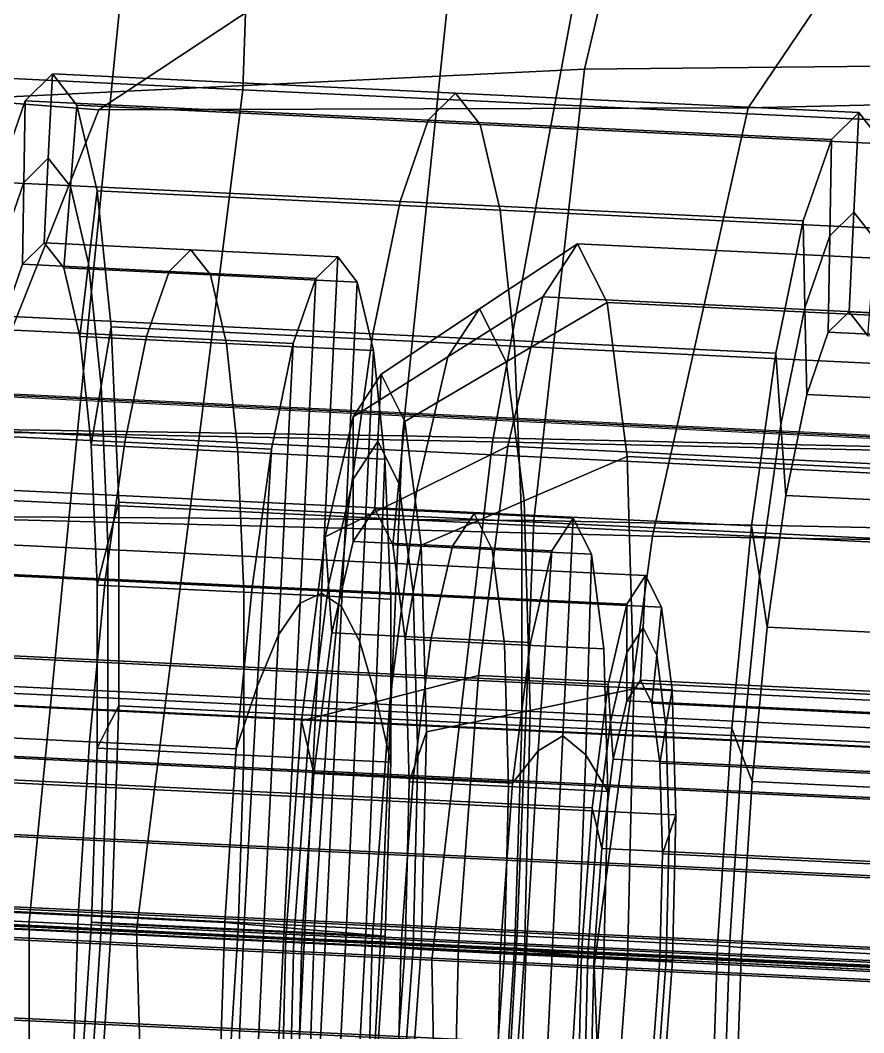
# Model space of a CAD drawing. Extents: x -1.38 to 1.31, y -1.39 to 1.48.
# Drawn here: x -0.67574 to -0.636, y 0.0524 to 0.10014 of the extents above; entities that cross this region are included whole.
import ezdxf

# ---------------------------------------------------------------- set-up
doc = ezdxf.new("R2010")
doc.units = 0

msp = doc.modelspace()

# ---------------------------------------------------------------- linework, layer by layer
for points in [[(-0.603914, 0.124931, 1.42306), (-0.607405, 0.09825, 1.435573), (-0.649155, 0.097825, 1.425746), (-0.643244, 0.122842, 1.413769)], [(-0.676957, 0.117854, 1.399729), (-0.643244, 0.122842, 1.413769), (-0.649155, 0.097825, 1.425746), (-0.688658, 0.095924, 1.411164)], [(-0.664808, 0.109563, 1.235268), (-0.665255, 0.096857, 1.235512), (-0.722816, 0.099687, 1.228498), (-0.722708, 0.112351, 1.22831)], [(-0.664808, 0.109563, 1.235268), (-0.606908, 0.106776, 1.242226), (-0.608059, 0.094144, 1.242116), (-0.665255, 0.096857, 1.235512)], [(-0.634283, 0.106637, 1.13577), (-0.641455, 0.096013, 1.128949), (-0.60667, 0.096811, 1.127439), (-0.604826, 0.109513, 1.134882)], [(-0.67755, 0.106493, 1.147026), (-0.695217, 0.097691, 1.143303), (-0.672032, 0.095909, 1.134051), (-0.658737, 0.104727, 1.13972)], [(-0.634283, 0.106637, 1.13577), (-0.658737, 0.104727, 1.13972), (-0.672032, 0.095909, 1.134051), (-0.641455, 0.096013, 1.128949)], [(-0.673061, 0.080594, 1.29071), (-0.670791, 0.103378, 1.280942), (-0.72841, 0.106155, 1.274021), (-0.731155, 0.083391, 1.283729)], [(-0.702989, 0.081243, 1.435114), (-0.657737, 0.080538, 1.451889), (-0.655133, 0.105589, 1.444257), (-0.697432, 0.104132, 1.429793)], [(-0.613191, 0.079541, 1.462762), (-0.611291, 0.105959, 1.454203), (-0.655133, 0.105589, 1.444257), (-0.657737, 0.080538, 1.451889)], [(-0.6535, 0.080257, 1.106035), (-0.695491, 0.081075, 1.110121), (-0.687241, 0.104005, 1.113143), (-0.649001, 0.104618, 1.109523)], [(-0.6535, 0.080257, 1.106035), (-0.649001, 0.104618, 1.109523), (-0.610506, 0.104983, 1.107602), (-0.612196, 0.07936, 1.103732)], [(-0.673061, 0.080594, 1.29071), (-0.614968, 0.077797, 1.297691), (-0.611903, 0.100587, 1.28805), (-0.670791, 0.103378, 1.280942)], [(-0.667743, 0.077081, 1.24831), (-0.72545, 0.079859, 1.241376), (-0.722816, 0.099687, 1.228498), (-0.665255, 0.096857, 1.235512)], [(-0.609034, 0.075659, 1.443261), (-0.651542, 0.076544, 1.432963), (-0.649155, 0.097825, 1.425746), (-0.607405, 0.09825, 1.435573)], [(-0.705644, 0.078291, 1.141344), (-0.67967, 0.076676, 1.131472), (-0.672032, 0.095909, 1.134051), (-0.695217, 0.097691, 1.143303)], [(-0.693991, 0.076847, 1.417403), (-0.688658, 0.095924, 1.411164), (-0.649155, 0.097825, 1.425746), (-0.651542, 0.076544, 1.432963)], [(-0.675578, 0.092487, 1.366985), (-0.675513, 0.096344, 1.367992), (-0.674226, 0.097613, 1.357785), (-0.674419, 0.093629, 1.357803)], [(-0.656518, 0.095429, 1.370275), (-0.65523, 0.096699, 1.360067), (-0.674226, 0.097613, 1.357785), (-0.675513, 0.096344, 1.367992)], [(-0.673381, 0.092297, 1.348631), (-0.674419, 0.093629, 1.357803), (-0.674226, 0.097613, 1.357785), (-0.673071, 0.096133, 1.347589)], [(-0.654076, 0.095218, 1.349872), (-0.673071, 0.096133, 1.347589), (-0.674226, 0.097613, 1.357785), (-0.65523, 0.096699, 1.360067)], [(-0.667743, 0.077081, 1.24831), (-0.665255, 0.096857, 1.235512), (-0.608059, 0.094144, 1.242116), (-0.610036, 0.074302, 1.255245)], [(-0.656518, 0.095429, 1.370275), (-0.637522, 0.094515, 1.372558), (-0.636234, 0.095784, 1.36235), (-0.65523, 0.096699, 1.360067)], [(-0.654076, 0.095218, 1.349872), (-0.65523, 0.096699, 1.360067), (-0.636234, 0.095784, 1.36235), (-0.63508, 0.094304, 1.352155)], [(-0.645954, 0.075817, 1.125847), (-0.608608, 0.075239, 1.123945), (-0.60667, 0.096811, 1.127439), (-0.641455, 0.096013, 1.128949)], [(-0.645954, 0.075817, 1.125847), (-0.641455, 0.096013, 1.128949), (-0.672032, 0.095909, 1.134051), (-0.67967, 0.076676, 1.131472)], [(-0.675578, 0.092487, 1.366985), (-0.676775, 0.089031, 1.375564), (-0.676844, 0.092502, 1.377529), (-0.675513, 0.096344, 1.367992)], [(-0.656518, 0.095429, 1.370275), (-0.675513, 0.096344, 1.367992), (-0.676844, 0.092502, 1.377529), (-0.657849, 0.091587, 1.379811)], [(-0.673381, 0.092297, 1.348631), (-0.673071, 0.096133, 1.347589), (-0.672124, 0.092093, 1.338089), (-0.672529, 0.088663, 1.340085)], [(-0.654076, 0.095218, 1.349872), (-0.653129, 0.091179, 1.340372), (-0.672124, 0.092093, 1.338089), (-0.673071, 0.096133, 1.347589)], [(-0.637598, 0.08997, 1.371371), (-0.636463, 0.091089, 1.362371), (-0.636234, 0.095784, 1.36235), (-0.637522, 0.094515, 1.372558)], [(-0.635445, 0.089783, 1.353383), (-0.63508, 0.094304, 1.352155), (-0.636234, 0.095784, 1.36235), (-0.636463, 0.091089, 1.362371)], [(-0.656518, 0.095429, 1.370275), (-0.657849, 0.091587, 1.379811), (-0.638853, 0.090673, 1.382094), (-0.637522, 0.094515, 1.372558)], [(-0.654076, 0.095218, 1.349872), (-0.63508, 0.094304, 1.352155), (-0.634133, 0.090264, 1.342654), (-0.653129, 0.091179, 1.340372)], [(-0.637598, 0.08997, 1.371371), (-0.637522, 0.094515, 1.372558), (-0.638853, 0.090673, 1.382094), (-0.638772, 0.086582, 1.379779)], [(-0.675578, 0.092487, 1.366985), (-0.674419, 0.093629, 1.357803), (-0.674614, 0.089644, 1.357821), (-0.675643, 0.08863, 1.365978)], [(-0.673381, 0.092297, 1.348631), (-0.673691, 0.088461, 1.349673), (-0.674614, 0.089644, 1.357821), (-0.674419, 0.093629, 1.357803)], [(-0.659132, 0.08535, 1.387991), (-0.657849, 0.091587, 1.379811), (-0.676844, 0.092502, 1.377529), (-0.678128, 0.086264, 1.385709)], [(-0.675578, 0.092487, 1.366985), (-0.675643, 0.08863, 1.365978), (-0.676706, 0.08556, 1.373599), (-0.676775, 0.089031, 1.375564)], [(-0.673381, 0.092297, 1.348631), (-0.672529, 0.088663, 1.340085), (-0.672934, 0.085233, 1.342081), (-0.673691, 0.088461, 1.349673)], [(-0.671929, 0.0829, 1.332778), (-0.672529, 0.088663, 1.340085), (-0.672124, 0.092093, 1.338089), (-0.671457, 0.085687, 1.329966)], [(-0.652461, 0.084772, 1.332249), (-0.671457, 0.085687, 1.329966), (-0.672124, 0.092093, 1.338089), (-0.653129, 0.091179, 1.340372)], [(-0.659132, 0.08535, 1.387991), (-0.640137, 0.084435, 1.390274), (-0.638853, 0.090673, 1.382094), (-0.657849, 0.091587, 1.379811)], [(-0.652461, 0.084772, 1.332249), (-0.653129, 0.091179, 1.340372), (-0.634133, 0.090264, 1.342654), (-0.633465, 0.083858, 1.334532)], [(-0.637598, 0.08997, 1.371371), (-0.637675, 0.085424, 1.370184), (-0.636692, 0.086393, 1.362393), (-0.636463, 0.091089, 1.362371)], [(-0.635445, 0.089783, 1.353383), (-0.636463, 0.091089, 1.362371), (-0.636692, 0.086393, 1.362393), (-0.635811, 0.085263, 1.35461)], [(-0.639903, 0.081083, 1.386991), (-0.638772, 0.086582, 1.379779), (-0.638853, 0.090673, 1.382094), (-0.640137, 0.084435, 1.390274)], [(-0.637598, 0.08997, 1.371371), (-0.638772, 0.086582, 1.379779), (-0.638691, 0.082492, 1.377463), (-0.637675, 0.085424, 1.370184)], [(-0.668728, 0.088297, 1.366809), (-0.675643, 0.08863, 1.365978), (-0.674614, 0.089644, 1.357821), (-0.667699, 0.089312, 1.358652)], [(-0.666777, 0.088128, 1.350504), (-0.667699, 0.089312, 1.358652), (-0.674614, 0.089644, 1.357821), (-0.673691, 0.088461, 1.349673)], [(-0.668728, 0.088297, 1.366809), (-0.667699, 0.089312, 1.358652), (-0.660784, 0.088979, 1.359483), (-0.661813, 0.087964, 1.36764)], [(-0.666777, 0.088128, 1.350504), (-0.659862, 0.087795, 1.351335), (-0.660784, 0.088979, 1.359483), (-0.667699, 0.089312, 1.358652)], [(-0.655592, 0.084264, 1.248357), (-0.651129, 0.08709, 1.250126), (-0.649483, 0.0896, 1.237438), (-0.654108, 0.086527, 1.236917)], [(-0.652856, 0.084027, 1.225498), (-0.654108, 0.086527, 1.236917), (-0.649483, 0.0896, 1.237438), (-0.648095, 0.086828, 1.224774)], [(-0.518138, 0.080687, 1.266108), (-0.516493, 0.083197, 1.25342), (-0.649483, 0.0896, 1.237438), (-0.651129, 0.08709, 1.250126)], [(-0.515104, 0.080425, 1.240756), (-0.648095, 0.086828, 1.224774), (-0.649483, 0.0896, 1.237438), (-0.516493, 0.083197, 1.25342)], [(-0.662559, 0.07266, 1.36771), (-0.661813, 0.087964, 1.36764), (-0.660784, 0.088979, 1.359483), (-0.661556, 0.073125, 1.359554)], [(-0.660607, 0.072491, 1.351404), (-0.661556, 0.073125, 1.359554), (-0.660784, 0.088979, 1.359483), (-0.659862, 0.087795, 1.351335)], [(-0.668728, 0.088297, 1.366809), (-0.669792, 0.085227, 1.37443), (-0.676706, 0.08556, 1.373599), (-0.675643, 0.08863, 1.365978)], [(-0.666777, 0.088128, 1.350504), (-0.673691, 0.088461, 1.349673), (-0.672934, 0.085233, 1.342081), (-0.66602, 0.0849, 1.342912)], [(-0.671929, 0.0829, 1.332778), (-0.672401, 0.080114, 1.335589), (-0.672934, 0.085233, 1.342081), (-0.672529, 0.088663, 1.340085)], [(-0.668728, 0.088297, 1.366809), (-0.661813, 0.087964, 1.36764), (-0.662877, 0.084894, 1.375261), (-0.669792, 0.085227, 1.37443)], [(-0.666777, 0.088128, 1.350504), (-0.66602, 0.0849, 1.342912), (-0.659105, 0.084567, 1.343743), (-0.659862, 0.087795, 1.351335)], [(-0.662559, 0.07266, 1.36771), (-0.663578, 0.071167, 1.375596), (-0.662877, 0.084894, 1.375261), (-0.661813, 0.087964, 1.36764)], [(-0.660607, 0.072491, 1.351404), (-0.659862, 0.087795, 1.351335), (-0.659105, 0.084567, 1.343743), (-0.659741, 0.070835, 1.343532)], [(-0.655592, 0.084264, 1.248357), (-0.657073, 0.077918, 1.258141), (-0.652772, 0.080053, 1.260979), (-0.651129, 0.08709, 1.250126)], [(-0.518138, 0.080687, 1.266108), (-0.651129, 0.08709, 1.250126), (-0.652772, 0.080053, 1.260979), (-0.519781, 0.07365, 1.27696)], [(-0.655592, 0.084264, 1.248357), (-0.654108, 0.086527, 1.236917), (-0.658734, 0.083453, 1.236395), (-0.660055, 0.081437, 1.246587)], [(-0.652856, 0.084027, 1.225498), (-0.657618, 0.081226, 1.226222), (-0.658734, 0.083453, 1.236395), (-0.654108, 0.086527, 1.236917)], [(-0.652856, 0.084027, 1.225498), (-0.648095, 0.086828, 1.224774), (-0.647148, 0.079566, 1.213987), (-0.652003, 0.07748, 1.215772)], [(-0.515104, 0.080425, 1.240756), (-0.514158, 0.073163, 1.229969), (-0.647148, 0.079566, 1.213987), (-0.648095, 0.086828, 1.224774)], [(-0.639903, 0.081083, 1.386991), (-0.63967, 0.07773, 1.383707), (-0.638691, 0.082492, 1.377463), (-0.638772, 0.086582, 1.379779)], [(-0.659132, 0.08535, 1.387991), (-0.678128, 0.086264, 1.385709), (-0.679279, 0.078129, 1.39203), (-0.660283, 0.077214, 1.394313)], [(-0.608552, 0.084022, 1.373684), (-0.607569, 0.084991, 1.365892), (-0.636692, 0.086393, 1.362393), (-0.637675, 0.085424, 1.370184)], [(-0.606688, 0.083861, 1.35811), (-0.635811, 0.085263, 1.35461), (-0.636692, 0.086393, 1.362393), (-0.607569, 0.084991, 1.365892)], [(-0.670817, 0.080242, 1.380967), (-0.677732, 0.080575, 1.380136), (-0.676706, 0.08556, 1.373599), (-0.669792, 0.085227, 1.37443)], [(-0.671929, 0.0829, 1.332778), (-0.671457, 0.085687, 1.329966), (-0.671104, 0.077422, 1.323719), (-0.671611, 0.075465, 1.327158)], [(-0.652461, 0.084772, 1.332249), (-0.652108, 0.076507, 1.326001), (-0.671104, 0.077422, 1.323719), (-0.671457, 0.085687, 1.329966)], [(-0.569672, 0.07732, 1.319221), (-0.725622, 0.084829, 1.30048), (-0.727748, 0.085013, 1.318248), (-0.571798, 0.077504, 1.336989)], [(-0.665486, 0.079781, 1.33642), (-0.66602, 0.0849, 1.342912), (-0.672934, 0.085233, 1.342081), (-0.672401, 0.080114, 1.335589)], [(-0.670817, 0.080242, 1.380967), (-0.669792, 0.085227, 1.37443), (-0.662877, 0.084894, 1.375261), (-0.663903, 0.079909, 1.381798)], [(-0.659132, 0.08535, 1.387991), (-0.660283, 0.077214, 1.394313), (-0.641288, 0.0763, 1.396596), (-0.640137, 0.084435, 1.390274)], [(-0.608552, 0.084022, 1.373684), (-0.637675, 0.085424, 1.370184), (-0.638691, 0.082492, 1.377463), (-0.609568, 0.081089, 1.380963)], [(-0.569672, 0.07732, 1.319221), (-0.567546, 0.077136, 1.301454), (-0.723495, 0.084645, 1.282713), (-0.725622, 0.084829, 1.30048)], [(-0.665486, 0.079781, 1.33642), (-0.658572, 0.079448, 1.337251), (-0.659105, 0.084567, 1.343743), (-0.66602, 0.0849, 1.342912)], [(-0.664579, 0.068717, 1.382941), (-0.663903, 0.079909, 1.381798), (-0.662877, 0.084894, 1.375261), (-0.663578, 0.071167, 1.375596)], [(-0.658986, 0.068233, 1.33621), (-0.659741, 0.070835, 1.343532), (-0.659105, 0.084567, 1.343743), (-0.658572, 0.079448, 1.337251)], [(-0.652461, 0.084772, 1.332249), (-0.633465, 0.083858, 1.334532), (-0.633113, 0.075592, 1.328284), (-0.652108, 0.076507, 1.326001)], [(-0.655592, 0.084264, 1.248357), (-0.660055, 0.081437, 1.246587), (-0.661375, 0.075784, 1.255304), (-0.657073, 0.077918, 1.258141)], [(-0.652856, 0.084027, 1.225498), (-0.652003, 0.07748, 1.215772), (-0.656858, 0.075393, 1.217557), (-0.657618, 0.081226, 1.226222)], [(-0.639903, 0.081083, 1.386991), (-0.640137, 0.084435, 1.390274), (-0.641288, 0.0763, 1.396596), (-0.640918, 0.07391, 1.392564)], [(-0.673061, 0.080594, 1.29071), (-0.731155, 0.083391, 1.283729), (-0.733413, 0.060433, 1.293327), (-0.67532, 0.057636, 1.300308)], [(-0.660054, 0.078503, 1.245397), (-0.660055, 0.081437, 1.246587), (-0.658734, 0.083453, 1.236395), (-0.658888, 0.08028, 1.236409)], [(-0.657905, 0.078317, 1.227439), (-0.658888, 0.08028, 1.236409), (-0.658734, 0.083453, 1.236395), (-0.657618, 0.081226, 1.226222)], [(-0.671929, 0.0829, 1.332778), (-0.671611, 0.075465, 1.327158), (-0.672119, 0.073508, 1.330597), (-0.672401, 0.080114, 1.335589)], [(-0.610548, 0.076328, 1.387207), (-0.609568, 0.081089, 1.380963), (-0.638691, 0.082492, 1.377463), (-0.63967, 0.07773, 1.383707)], [(-0.702989, 0.081243, 1.435114), (-0.704732, 0.059687, 1.437169), (-0.658723, 0.057526, 1.454521), (-0.657737, 0.080538, 1.451889)], [(-0.660054, 0.078503, 1.245397), (-0.661217, 0.073518, 1.253084), (-0.661375, 0.075784, 1.255304), (-0.660055, 0.081437, 1.246587)], [(-0.657905, 0.078317, 1.227439), (-0.657618, 0.081226, 1.226222), (-0.656858, 0.075393, 1.217557), (-0.657234, 0.073173, 1.219798)], [(-0.6535, 0.080257, 1.106035), (-0.656346, 0.055824, 1.104347), (-0.700183, 0.057978, 1.108663), (-0.695491, 0.081075, 1.110121)], [(-0.639903, 0.081083, 1.386991), (-0.640918, 0.07391, 1.392564), (-0.640549, 0.071521, 1.388533), (-0.63967, 0.07773, 1.383707)], [(-0.670817, 0.080242, 1.380967), (-0.671737, 0.073741, 1.386019), (-0.678652, 0.074074, 1.385188), (-0.677732, 0.080575, 1.380136)], [(-0.673061, 0.080594, 1.29071), (-0.67532, 0.057636, 1.300308), (-0.617227, 0.054838, 1.307289), (-0.614968, 0.077797, 1.297691)], [(-0.670817, 0.080242, 1.380967), (-0.663903, 0.079909, 1.381798), (-0.664823, 0.073408, 1.38685), (-0.671737, 0.073741, 1.386019)], [(-0.660054, 0.078503, 1.245397), (-0.658888, 0.08028, 1.236409), (-0.659042, 0.077108, 1.236424), (-0.660052, 0.075568, 1.244207)], [(-0.657905, 0.078317, 1.227439), (-0.658191, 0.075407, 1.228655), (-0.659042, 0.077108, 1.236424), (-0.658888, 0.08028, 1.236409)], [(-0.613191, 0.079541, 1.462762), (-0.657737, 0.080538, 1.451889), (-0.658723, 0.057526, 1.454521), (-0.614244, 0.05541, 1.465613)], [(-0.6535, 0.080257, 1.106035), (-0.612196, 0.07936, 1.103732), (-0.613665, 0.053735, 1.101856), (-0.656346, 0.055824, 1.104347)], [(-0.667743, 0.077081, 1.24831), (-0.670257, 0.057212, 1.261273), (-0.727964, 0.059991, 1.254338), (-0.72545, 0.079859, 1.241376)], [(-0.665486, 0.079781, 1.33642), (-0.672401, 0.080114, 1.335589), (-0.672119, 0.073508, 1.330597), (-0.665204, 0.073175, 1.331428)], [(-0.664579, 0.068717, 1.382941), (-0.66557, 0.065788, 1.390015), (-0.664823, 0.073408, 1.38685), (-0.663903, 0.079909, 1.381798)], [(-0.665486, 0.079781, 1.33642), (-0.665204, 0.073175, 1.331428), (-0.65829, 0.072842, 1.332259), (-0.658572, 0.079448, 1.337251)], [(-0.658318, 0.068171, 1.264593), (-0.654152, 0.069242, 1.268135), (-0.652772, 0.080053, 1.260979), (-0.657073, 0.077918, 1.258141)], [(-0.521162, 0.062839, 1.284117), (-0.519781, 0.07365, 1.27696), (-0.652772, 0.080053, 1.260979), (-0.654152, 0.069242, 1.268135)], [(-0.658986, 0.068233, 1.33621), (-0.658572, 0.079448, 1.337251), (-0.65829, 0.072842, 1.332259), (-0.658288, 0.065158, 1.329163)], [(-0.651714, 0.0676, 1.209409), (-0.652003, 0.07748, 1.215772), (-0.647148, 0.079566, 1.213987), (-0.646828, 0.068608, 1.206929)], [(-0.513837, 0.062205, 1.222911), (-0.646828, 0.068608, 1.206929), (-0.647148, 0.079566, 1.213987), (-0.514158, 0.073163, 1.229969)], [(-0.660054, 0.078503, 1.245397), (-0.660052, 0.075568, 1.244207), (-0.66106, 0.071251, 1.250864), (-0.661217, 0.073518, 1.253084)], [(-0.657905, 0.078317, 1.227439), (-0.657234, 0.073173, 1.219798), (-0.65761, 0.070953, 1.222038), (-0.658191, 0.075407, 1.228655)], [(-0.661218, 0.06768, 1.398274), (-0.660283, 0.077214, 1.394313), (-0.679279, 0.078129, 1.39203), (-0.680214, 0.068594, 1.395991)], [(-0.658318, 0.068171, 1.264593), (-0.657073, 0.077918, 1.258141), (-0.661375, 0.075784, 1.255304), (-0.662484, 0.0671, 1.261052)], [(-0.671609, 0.066815, 1.323673), (-0.671611, 0.075465, 1.327158), (-0.671104, 0.077422, 1.323719), (-0.671101, 0.067806, 1.319845)], [(-0.652106, 0.066891, 1.322128), (-0.671101, 0.067806, 1.319845), (-0.671104, 0.077422, 1.323719), (-0.652108, 0.076507, 1.326001)], [(-0.651714, 0.0676, 1.209409), (-0.6566, 0.066591, 1.211888), (-0.656858, 0.075393, 1.217557), (-0.652003, 0.07748, 1.215772)], [(-0.610548, 0.076328, 1.387207), (-0.63967, 0.07773, 1.383707), (-0.640549, 0.071521, 1.388533), (-0.611426, 0.070119, 1.392033)], [(-0.667743, 0.077081, 1.24831), (-0.610036, 0.074302, 1.255245), (-0.61255, 0.054434, 1.268208), (-0.670257, 0.057212, 1.261273)], [(-0.661218, 0.06768, 1.398274), (-0.642223, 0.066765, 1.400556), (-0.641288, 0.0763, 1.396596), (-0.660283, 0.077214, 1.394313)], [(-0.655373, 0.075343, 1.244769), (-0.660052, 0.075568, 1.244207), (-0.659042, 0.077108, 1.236424), (-0.654364, 0.076882, 1.236986)], [(-0.653512, 0.075182, 1.229217), (-0.654364, 0.076882, 1.236986), (-0.659042, 0.077108, 1.236424), (-0.658191, 0.075407, 1.228655)], [(-0.655373, 0.075343, 1.244769), (-0.654364, 0.076882, 1.236986), (-0.649685, 0.076657, 1.237548), (-0.650695, 0.075118, 1.245331)], [(-0.653512, 0.075182, 1.229217), (-0.648834, 0.074957, 1.22978), (-0.649685, 0.076657, 1.237548), (-0.654364, 0.076882, 1.236986)], [(-0.693991, 0.076847, 1.417403), (-0.651542, 0.076544, 1.432963), (-0.652327, 0.057128, 1.435426), (-0.695497, 0.059157, 1.419265)], [(-0.645954, 0.075817, 1.125847), (-0.67967, 0.076676, 1.131472), (-0.683965, 0.057286, 1.130227), (-0.6487, 0.055543, 1.124343)], [(-0.609034, 0.075659, 1.443261), (-0.609884, 0.055109, 1.445946), (-0.652327, 0.057128, 1.435426), (-0.651542, 0.076544, 1.432963)], [(-0.652106, 0.066891, 1.322128), (-0.652108, 0.076507, 1.326001), (-0.633113, 0.075592, 1.328284), (-0.63311, 0.065977, 1.32441)], [(-0.651347, 0.065692, 1.246985), (-0.650695, 0.075118, 1.245331), (-0.649685, 0.076657, 1.237548), (-0.650184, 0.066405, 1.237595)], [(-0.649101, 0.065497, 1.228212), (-0.650184, 0.066405, 1.237595), (-0.649685, 0.076657, 1.237548), (-0.648834, 0.074957, 1.22978)], [(-0.691183, 0.074729, 1.239281), (-0.647167, 0.07261, 1.24457), (-0.646282, 0.07396, 1.237746), (-0.690298, 0.076079, 1.232457)], [(-0.689551, 0.074588, 1.225645), (-0.690298, 0.076079, 1.232457), (-0.646282, 0.07396, 1.237746), (-0.645535, 0.072469, 1.230935)], [(-0.641743, 0.065504, 1.396056), (-0.640918, 0.07391, 1.392564), (-0.641288, 0.0763, 1.396596), (-0.642223, 0.066765, 1.400556)], [(-0.671609, 0.066815, 1.323673), (-0.672117, 0.065824, 1.327501), (-0.672119, 0.073508, 1.330597), (-0.671611, 0.075465, 1.327158)], [(-0.662195, 0.06586, 1.258153), (-0.662484, 0.0671, 1.261052), (-0.661375, 0.075784, 1.255304), (-0.661217, 0.073518, 1.253084)], [(-0.655373, 0.075343, 1.244769), (-0.656381, 0.071026, 1.251426), (-0.66106, 0.071251, 1.250864), (-0.660052, 0.075568, 1.244207)], [(-0.645954, 0.075817, 1.125847), (-0.6487, 0.055543, 1.124343), (-0.610102, 0.053654, 1.122247), (-0.608608, 0.075239, 1.123945)], [(-0.653512, 0.075182, 1.229217), (-0.658191, 0.075407, 1.228655), (-0.65761, 0.070953, 1.222038), (-0.652931, 0.070727, 1.2226)], [(-0.657007, 0.065411, 1.214798), (-0.657234, 0.073173, 1.219798), (-0.656858, 0.075393, 1.217557), (-0.6566, 0.066591, 1.211888)], [(-0.655373, 0.075343, 1.244769), (-0.650695, 0.075118, 1.245331), (-0.651703, 0.070801, 1.251988), (-0.656381, 0.071026, 1.251426)], [(-0.653512, 0.075182, 1.229217), (-0.652931, 0.070727, 1.2226), (-0.648253, 0.070502, 1.223162), (-0.648834, 0.074957, 1.22978)], [(-0.651347, 0.065692, 1.246985), (-0.652549, 0.064169, 1.256378), (-0.651703, 0.070801, 1.251988), (-0.650695, 0.075118, 1.245331)], [(-0.649101, 0.065497, 1.228212), (-0.648834, 0.074957, 1.22978), (-0.648253, 0.070502, 1.223162), (-0.648056, 0.06378, 1.218833)], [(-0.691183, 0.074729, 1.239281), (-0.692066, 0.070944, 1.245117), (-0.64805, 0.068825, 1.250407), (-0.647167, 0.07261, 1.24457)], [(-0.689551, 0.074588, 1.225645), (-0.645535, 0.072469, 1.230935), (-0.645026, 0.068563, 1.225133), (-0.689042, 0.070682, 1.219844)], [(-0.672485, 0.066121, 1.389184), (-0.679399, 0.066454, 1.388353), (-0.678652, 0.074074, 1.385188), (-0.671737, 0.073741, 1.386019)], [(-0.672485, 0.066121, 1.389184), (-0.671737, 0.073741, 1.386019), (-0.664823, 0.073408, 1.38685), (-0.66557, 0.065788, 1.390015)], [(-0.662195, 0.06586, 1.258153), (-0.661217, 0.073518, 1.253084), (-0.66106, 0.071251, 1.250864), (-0.661907, 0.064619, 1.255254)], [(-0.647166, 0.070328, 1.243645), (-0.646402, 0.071492, 1.237757), (-0.646282, 0.07396, 1.237746), (-0.647167, 0.07261, 1.24457)], [(-0.645758, 0.070206, 1.231881), (-0.645535, 0.072469, 1.230935), (-0.646282, 0.07396, 1.237746), (-0.646402, 0.071492, 1.237757)], [(-0.641743, 0.065504, 1.396056), (-0.641263, 0.064243, 1.391556), (-0.640549, 0.071521, 1.388533), (-0.640918, 0.07391, 1.392564)], [(-0.665202, 0.065491, 1.328332), (-0.665204, 0.073175, 1.331428), (-0.672119, 0.073508, 1.330597), (-0.672117, 0.065824, 1.327501)], [(-0.665202, 0.065491, 1.328332), (-0.658288, 0.065158, 1.329163), (-0.65829, 0.072842, 1.332259), (-0.665204, 0.073175, 1.331428)], [(-0.662559, 0.07266, 1.36771), (-0.661556, 0.073125, 1.359554), (-0.662328, 0.057272, 1.359626), (-0.663304, 0.057356, 1.367779)], [(-0.660607, 0.072491, 1.351404), (-0.661352, 0.057187, 1.351474), (-0.662328, 0.057272, 1.359626), (-0.661556, 0.073125, 1.359554)], [(-0.657007, 0.065411, 1.214798), (-0.657413, 0.064231, 1.217708), (-0.65761, 0.070953, 1.222038), (-0.657234, 0.073173, 1.219798)], [(-0.662559, 0.07266, 1.36771), (-0.663304, 0.057356, 1.367779), (-0.664263, 0.057439, 1.375795), (-0.663578, 0.071167, 1.375596)], [(-0.647166, 0.070328, 1.243645), (-0.647167, 0.07261, 1.24457), (-0.64805, 0.068825, 1.250407), (-0.647928, 0.067062, 1.24868)], [(-0.660607, 0.072491, 1.351404), (-0.659741, 0.070835, 1.343532), (-0.660393, 0.057104, 1.343457), (-0.661352, 0.057187, 1.351474)], [(-0.645758, 0.070206, 1.231881), (-0.645319, 0.066836, 1.226875), (-0.645026, 0.068563, 1.225133), (-0.645535, 0.072469, 1.230935)], [(-0.621769, 0.065227, 1.245124), (-0.735195, 0.070688, 1.231493), (-0.734638, 0.071538, 1.227197), (-0.621212, 0.066077, 1.240828)], [(-0.620742, 0.065138, 1.23654), (-0.621212, 0.066077, 1.240828), (-0.734638, 0.071538, 1.227197), (-0.734168, 0.070599, 1.222909)], [(-0.664579, 0.068717, 1.382941), (-0.663578, 0.071167, 1.375596), (-0.664263, 0.057439, 1.375795), (-0.66519, 0.057519, 1.383538)], [(-0.657228, 0.064394, 1.255816), (-0.661907, 0.064619, 1.255254), (-0.66106, 0.071251, 1.250864), (-0.656381, 0.071026, 1.251426)], [(-0.647166, 0.070328, 1.243645), (-0.647164, 0.068046, 1.24272), (-0.646522, 0.069025, 1.237768), (-0.646402, 0.071492, 1.237757)], [(-0.645758, 0.070206, 1.231881), (-0.646402, 0.071492, 1.237757), (-0.646522, 0.069025, 1.237768), (-0.64598, 0.067943, 1.232827)], [(-0.61214, 0.062841, 1.395056), (-0.611426, 0.070119, 1.392033), (-0.640549, 0.071521, 1.388533), (-0.641263, 0.064243, 1.391556)], [(-0.621769, 0.065227, 1.245124), (-0.622326, 0.062844, 1.248798), (-0.735751, 0.068305, 1.235168), (-0.735195, 0.070688, 1.231493)], [(-0.692809, 0.06513, 1.248966), (-0.648793, 0.06301, 1.254256), (-0.64805, 0.068825, 1.250407), (-0.692066, 0.070944, 1.245117)], [(-0.688869, 0.064789, 1.216048), (-0.689042, 0.070682, 1.219844), (-0.645026, 0.068563, 1.225133), (-0.644854, 0.062669, 1.221337)], [(-0.658986, 0.068233, 1.33621), (-0.659466, 0.057024, 1.335714), (-0.660393, 0.057104, 1.343457), (-0.659741, 0.070835, 1.343532)], [(-0.652735, 0.064005, 1.218271), (-0.652931, 0.070727, 1.2226), (-0.65761, 0.070953, 1.222038), (-0.657413, 0.064231, 1.217708)], [(-0.657228, 0.064394, 1.255816), (-0.656381, 0.071026, 1.251426), (-0.651703, 0.070801, 1.251988), (-0.652549, 0.064169, 1.256378)], [(-0.652735, 0.064005, 1.218271), (-0.648056, 0.06378, 1.218833), (-0.648253, 0.070502, 1.223162), (-0.652931, 0.070727, 1.2226)], [(-0.620742, 0.065138, 1.23654), (-0.734168, 0.070599, 1.222909), (-0.733847, 0.06814, 1.219257), (-0.620422, 0.062679, 1.232888)], [(-0.647166, 0.070328, 1.243645), (-0.647928, 0.067062, 1.24868), (-0.647805, 0.0653, 1.246954), (-0.647164, 0.068046, 1.24272)], [(-0.645758, 0.070206, 1.231881), (-0.64598, 0.067943, 1.232827), (-0.645611, 0.06511, 1.228617), (-0.645319, 0.066836, 1.226875)], [(-0.658318, 0.068171, 1.264593), (-0.659161, 0.056698, 1.267013), (-0.655087, 0.056517, 1.270818), (-0.654152, 0.069242, 1.268135)], [(-0.521162, 0.062839, 1.284117), (-0.654152, 0.069242, 1.268135), (-0.655087, 0.056517, 1.270818), (-0.522097, 0.050114, 1.2868)], [(-0.648569, 0.062046, 1.252001), (-0.647928, 0.067062, 1.24868), (-0.64805, 0.068825, 1.250407), (-0.648793, 0.06301, 1.254256)], [(-0.577601, 0.064696, 1.251079), (-0.576959, 0.065676, 1.246128), (-0.646522, 0.069025, 1.237768), (-0.647164, 0.068046, 1.24272)], [(-0.576417, 0.064594, 1.241186), (-0.64598, 0.067943, 1.232827), (-0.646522, 0.069025, 1.237768), (-0.576959, 0.065676, 1.246128)], [(-0.622793, 0.059184, 1.251221), (-0.736219, 0.064645, 1.237591), (-0.735751, 0.068305, 1.235168), (-0.622326, 0.062844, 1.248798)], [(-0.661218, 0.06768, 1.398274), (-0.680214, 0.068594, 1.395991), (-0.680877, 0.058346, 1.397404), (-0.661882, 0.057431, 1.399687)], [(-0.664579, 0.068717, 1.382941), (-0.66519, 0.057519, 1.383538), (-0.6661, 0.057598, 1.391145), (-0.66557, 0.065788, 1.390015)], [(-0.651714, 0.0676, 1.209409), (-0.646828, 0.068608, 1.206929), (-0.647134, 0.055829, 1.204361), (-0.65199, 0.056077, 1.207094)], [(-0.513837, 0.062205, 1.222911), (-0.514144, 0.049426, 1.220343), (-0.647134, 0.055829, 1.204361), (-0.646828, 0.068608, 1.206929)], [(-0.64517, 0.061752, 1.2236), (-0.644854, 0.062669, 1.221337), (-0.645026, 0.068563, 1.225133), (-0.645319, 0.066836, 1.226875)], [(-0.620313, 0.058969, 1.230498), (-0.620422, 0.062679, 1.232888), (-0.733847, 0.06814, 1.219257), (-0.733739, 0.06443, 1.216867)], [(-0.671609, 0.066815, 1.323673), (-0.671101, 0.067806, 1.319845), (-0.671437, 0.057529, 1.318524), (-0.671911, 0.05757, 1.322485)], [(-0.652106, 0.066891, 1.322128), (-0.652442, 0.056614, 1.320807), (-0.671437, 0.057529, 1.318524), (-0.671101, 0.067806, 1.319845)], [(-0.658318, 0.068171, 1.264593), (-0.662484, 0.0671, 1.261052), (-0.663235, 0.056879, 1.263207), (-0.659161, 0.056698, 1.267013)], [(-0.658986, 0.068233, 1.33621), (-0.658288, 0.065158, 1.329163), (-0.658556, 0.056945, 1.328108), (-0.659466, 0.057024, 1.335714)], [(-0.577601, 0.064696, 1.251079), (-0.647164, 0.068046, 1.24272), (-0.647805, 0.0653, 1.246954), (-0.578242, 0.06195, 1.255314)], [(-0.576417, 0.064594, 1.241186), (-0.576048, 0.06176, 1.236977), (-0.645611, 0.06511, 1.228617), (-0.64598, 0.067943, 1.232827)], [(-0.661218, 0.06768, 1.398274), (-0.661882, 0.057431, 1.399687), (-0.642886, 0.056517, 1.40197), (-0.642223, 0.066765, 1.400556)], [(-0.651714, 0.0676, 1.209409), (-0.65199, 0.056077, 1.207094), (-0.656847, 0.056326, 1.209826), (-0.6566, 0.066591, 1.211888)], [(-0.662195, 0.06586, 1.258153), (-0.662858, 0.056846, 1.260053), (-0.663235, 0.056879, 1.263207), (-0.662484, 0.0671, 1.261052)], [(-0.652106, 0.066891, 1.322128), (-0.63311, 0.065977, 1.32441), (-0.633446, 0.0557, 1.32309), (-0.652442, 0.056614, 1.320807)], [(-0.648569, 0.062046, 1.252001), (-0.648344, 0.061081, 1.249747), (-0.647805, 0.0653, 1.246954), (-0.647928, 0.067062, 1.24868)], [(-0.64517, 0.061752, 1.2236), (-0.645319, 0.066836, 1.226875), (-0.645611, 0.06511, 1.228617), (-0.645486, 0.060834, 1.225863)], [(-0.672485, 0.066121, 1.389184), (-0.673015, 0.057931, 1.390314), (-0.679929, 0.058264, 1.389483), (-0.679399, 0.066454, 1.388353)], [(-0.671609, 0.066815, 1.323673), (-0.671911, 0.05757, 1.322485), (-0.672385, 0.057611, 1.326446), (-0.672117, 0.065824, 1.327501)], [(-0.657007, 0.065411, 1.214798), (-0.6566, 0.066591, 1.211888), (-0.656847, 0.056326, 1.209826), (-0.657224, 0.056359, 1.21298)], [(-0.651347, 0.065692, 1.246985), (-0.650184, 0.066405, 1.237595), (-0.650684, 0.056152, 1.237641), (-0.651903, 0.056258, 1.247833)], [(-0.649101, 0.065497, 1.228212), (-0.649464, 0.056047, 1.227449), (-0.650684, 0.056152, 1.237641), (-0.650184, 0.066405, 1.237595)], [(-0.641743, 0.065504, 1.396056), (-0.642223, 0.066765, 1.400556), (-0.642886, 0.056517, 1.40197), (-0.642328, 0.056468, 1.397302)], [(-0.672485, 0.066121, 1.389184), (-0.66557, 0.065788, 1.390015), (-0.6661, 0.057598, 1.391145), (-0.673015, 0.057931, 1.390314)], [(-0.665202, 0.065491, 1.328332), (-0.672117, 0.065824, 1.327501), (-0.672385, 0.057611, 1.326446), (-0.665471, 0.057278, 1.327277)], [(-0.665202, 0.065491, 1.328332), (-0.665471, 0.057278, 1.327277), (-0.658556, 0.056945, 1.328108), (-0.658288, 0.065158, 1.329163)], [(-0.662195, 0.06586, 1.258153), (-0.661907, 0.064619, 1.255254), (-0.66248, 0.056814, 1.256899), (-0.662858, 0.056846, 1.260053)], [(-0.657007, 0.065411, 1.214798), (-0.657224, 0.056359, 1.21298), (-0.657602, 0.056392, 1.216133), (-0.657413, 0.064231, 1.217708)], [(-0.651347, 0.065692, 1.246985), (-0.651903, 0.056258, 1.247833), (-0.653123, 0.056363, 1.258024), (-0.652549, 0.064169, 1.256378)], [(-0.649101, 0.065497, 1.228212), (-0.648056, 0.06378, 1.218833), (-0.648244, 0.055941, 1.217258), (-0.649464, 0.056047, 1.227449)], [(-0.641743, 0.065504, 1.396056), (-0.642328, 0.056468, 1.397302), (-0.641769, 0.05642, 1.392635), (-0.641263, 0.064243, 1.391556)], [(-0.692809, 0.06513, 1.248966), (-0.693312, 0.058286, 1.250409), (-0.649296, 0.056166, 1.255699), (-0.648793, 0.06301, 1.254256)], [(-0.578781, 0.057732, 1.258106), (-0.578242, 0.06195, 1.255314), (-0.647805, 0.0653, 1.246954), (-0.648344, 0.061081, 1.249747)], [(-0.575923, 0.057484, 1.234223), (-0.645486, 0.060834, 1.225863), (-0.645611, 0.06511, 1.228617), (-0.576048, 0.06176, 1.236977)], [(-0.622793, 0.059184, 1.251221), (-0.62311, 0.054875, 1.25213), (-0.736535, 0.060336, 1.238499), (-0.736219, 0.064645, 1.237591)], [(-0.688869, 0.064789, 1.216048), (-0.644854, 0.062669, 1.221337), (-0.645019, 0.055796, 1.219956), (-0.689034, 0.057916, 1.214667)], [(-0.657228, 0.064394, 1.255816), (-0.657802, 0.056588, 1.257462), (-0.66248, 0.056814, 1.256899), (-0.661907, 0.064619, 1.255254)], [(-0.620313, 0.058969, 1.230498), (-0.733739, 0.06443, 1.216867), (-0.733842, 0.060103, 1.215998), (-0.620417, 0.054642, 1.229629)], [(-0.657228, 0.064394, 1.255816), (-0.652549, 0.064169, 1.256378), (-0.653123, 0.056363, 1.258024), (-0.657802, 0.056588, 1.257462)], [(-0.652735, 0.064005, 1.218271), (-0.657413, 0.064231, 1.217708), (-0.657602, 0.056392, 1.216133), (-0.652923, 0.056166, 1.216696)], [(-0.652735, 0.064005, 1.218271), (-0.652923, 0.056166, 1.216696), (-0.648244, 0.055941, 1.217258), (-0.648056, 0.06378, 1.218833)], [(-0.61214, 0.062841, 1.395056), (-0.641263, 0.064243, 1.391556), (-0.641769, 0.05642, 1.392635), (-0.612646, 0.055018, 1.396134)], [(-0.648569, 0.062046, 1.252001), (-0.648793, 0.06301, 1.254256), (-0.649296, 0.056166, 1.255699), (-0.649002, 0.056141, 1.253246)], [(-0.64517, 0.061752, 1.2236), (-0.645312, 0.055822, 1.222409), (-0.645019, 0.055796, 1.219956), (-0.644854, 0.062669, 1.221337)], [(-0.648569, 0.062046, 1.252001), (-0.649002, 0.056141, 1.253246), (-0.648709, 0.056116, 1.250794), (-0.648344, 0.061081, 1.249747)], [(-0.64517, 0.061752, 1.2236), (-0.645486, 0.060834, 1.225863), (-0.645606, 0.055847, 1.224862), (-0.645312, 0.055822, 1.222409)], [(-0.578781, 0.057732, 1.258106), (-0.648344, 0.061081, 1.249747), (-0.648709, 0.056116, 1.250794), (-0.579146, 0.052766, 1.259153)], [(-0.575923, 0.057484, 1.234223), (-0.576042, 0.052498, 1.233221), (-0.645606, 0.055847, 1.224862), (-0.645486, 0.060834, 1.225863)], [(-0.623214, 0.050548, 1.25126), (-0.736639, 0.05601, 1.23763), (-0.736535, 0.060336, 1.238499), (-0.62311, 0.054875, 1.25213)], [(-0.675307, 0.034481, 1.290919), (-0.67532, 0.057636, 1.300308), (-0.733413, 0.060433, 1.293327), (-0.7334, 0.037278, 1.283938)], [(-0.620734, 0.050334, 1.230537), (-0.620417, 0.054642, 1.229629), (-0.733842, 0.060103, 1.215998), (-0.734159, 0.055795, 1.216907)], [(-0.66969, 0.037077, 1.248492), (-0.727397, 0.039856, 1.241557), (-0.727964, 0.059991, 1.254338), (-0.670257, 0.057212, 1.261273)], [(-0.705092, 0.038047, 1.43531), (-0.659978, 0.034504, 1.452098), (-0.658723, 0.057526, 1.454521), (-0.704732, 0.059687, 1.437169)], [(-0.695718, 0.041388, 1.417564), (-0.695497, 0.059157, 1.419265), (-0.652327, 0.057128, 1.435426), (-0.653433, 0.037706, 1.433139)], [(-0.693477, 0.051413, 1.249028), (-0.649461, 0.049293, 1.254318), (-0.649296, 0.056166, 1.255699), (-0.693312, 0.058286, 1.250409)], [(-0.662218, 0.047154, 1.398366), (-0.661882, 0.057431, 1.399687), (-0.680877, 0.058346, 1.397404), (-0.681213, 0.048069, 1.396084)], [(-0.673283, 0.049718, 1.389259), (-0.680198, 0.050051, 1.388428), (-0.679929, 0.058264, 1.389483), (-0.673015, 0.057931, 1.390314)], [(-0.655886, 0.031247, 1.106257), (-0.697757, 0.03455, 1.110332), (-0.700183, 0.057978, 1.108663), (-0.656346, 0.055824, 1.104347)], [(-0.689537, 0.051072, 1.21611), (-0.689034, 0.057916, 1.214667), (-0.645019, 0.055796, 1.219956), (-0.645521, 0.048953, 1.221399)], [(-0.673283, 0.049718, 1.389259), (-0.673015, 0.057931, 1.390314), (-0.6661, 0.057598, 1.391145), (-0.666369, 0.049385, 1.390089)], [(-0.647936, 0.035112, 1.126032), (-0.6487, 0.055543, 1.124343), (-0.683965, 0.057286, 1.130227), (-0.681573, 0.037583, 1.131649)], [(-0.675307, 0.034481, 1.290919), (-0.617214, 0.031684, 1.2979), (-0.617227, 0.054838, 1.307289), (-0.67532, 0.057636, 1.300308)], [(-0.672508, 0.048351, 1.323756), (-0.672915, 0.049421, 1.327575), (-0.672385, 0.057611, 1.326446), (-0.671911, 0.05757, 1.322485)], [(-0.666001, 0.049088, 1.328406), (-0.665471, 0.057278, 1.327277), (-0.672385, 0.057611, 1.326446), (-0.672915, 0.049421, 1.327575)], [(-0.672508, 0.048351, 1.323756), (-0.671911, 0.05757, 1.322485), (-0.671437, 0.057529, 1.318524), (-0.672101, 0.047281, 1.319938)], [(-0.653105, 0.046366, 1.322221), (-0.672101, 0.047281, 1.319938), (-0.671437, 0.057529, 1.318524), (-0.652442, 0.056614, 1.320807)], [(-0.66567, 0.04631, 1.383043), (-0.666369, 0.049385, 1.390089), (-0.6661, 0.057598, 1.391145), (-0.66519, 0.057519, 1.383538)], [(-0.66567, 0.04631, 1.383043), (-0.66519, 0.057519, 1.383538), (-0.664263, 0.057439, 1.375795), (-0.664915, 0.043708, 1.375721)], [(-0.664049, 0.042052, 1.367848), (-0.664915, 0.043708, 1.375721), (-0.664263, 0.057439, 1.375795), (-0.663304, 0.057356, 1.367779)], [(-0.664049, 0.042052, 1.367848), (-0.663304, 0.057356, 1.367779), (-0.662328, 0.057272, 1.359626), (-0.6631, 0.041418, 1.359698)], [(-0.662218, 0.047154, 1.398366), (-0.643222, 0.04624, 1.400649), (-0.642886, 0.056517, 1.40197), (-0.661882, 0.057431, 1.399687)], [(-0.615541, 0.031267, 1.462981), (-0.614244, 0.05541, 1.465613), (-0.658723, 0.057526, 1.454521), (-0.659978, 0.034504, 1.452098)], [(-0.66969, 0.037077, 1.248492), (-0.670257, 0.057212, 1.261273), (-0.61255, 0.054434, 1.268208), (-0.611984, 0.034299, 1.255426)], [(-0.666001, 0.049088, 1.328406), (-0.659086, 0.048755, 1.329237), (-0.658556, 0.056945, 1.328108), (-0.665471, 0.057278, 1.327277)], [(-0.663075, 0.047794, 1.258235), (-0.663481, 0.046614, 1.261145), (-0.663235, 0.056879, 1.263207), (-0.662858, 0.056846, 1.260053)], [(-0.659438, 0.045176, 1.264698), (-0.659161, 0.056698, 1.267013), (-0.663235, 0.056879, 1.263207), (-0.663481, 0.046614, 1.261145)], [(-0.662098, 0.041883, 1.351543), (-0.6631, 0.041418, 1.359698), (-0.662328, 0.057272, 1.359626), (-0.661352, 0.057187, 1.351474)], [(-0.663075, 0.047794, 1.258235), (-0.662858, 0.056846, 1.260053), (-0.66248, 0.056814, 1.256899), (-0.662668, 0.048975, 1.255324)], [(-0.65799, 0.048749, 1.255887), (-0.662668, 0.048975, 1.255324), (-0.66248, 0.056814, 1.256899), (-0.657802, 0.056588, 1.257462)], [(-0.662098, 0.041883, 1.351543), (-0.661352, 0.057187, 1.351474), (-0.660393, 0.057104, 1.343457), (-0.661078, 0.043376, 1.343656)], [(-0.660077, 0.045826, 1.336311), (-0.661078, 0.043376, 1.343656), (-0.660393, 0.057104, 1.343457), (-0.659466, 0.057024, 1.335714)], [(-0.660077, 0.045826, 1.336311), (-0.659466, 0.057024, 1.335714), (-0.658556, 0.056945, 1.328108), (-0.659086, 0.048755, 1.329237)], [(-0.611036, 0.03455, 1.443447), (-0.653433, 0.037706, 1.433139), (-0.652327, 0.057128, 1.435426), (-0.609884, 0.055109, 1.445946)], [(-0.659438, 0.045176, 1.264698), (-0.655394, 0.043738, 1.26825), (-0.655087, 0.056517, 1.270818), (-0.659161, 0.056698, 1.267013)], [(-0.653497, 0.048361, 1.218342), (-0.652923, 0.056166, 1.216696), (-0.657602, 0.056392, 1.216133), (-0.658175, 0.048586, 1.217779)], [(-0.657887, 0.047346, 1.21488), (-0.658175, 0.048586, 1.217779), (-0.657602, 0.056392, 1.216133), (-0.657224, 0.056359, 1.21298)], [(-0.65799, 0.048749, 1.255887), (-0.657802, 0.056588, 1.257462), (-0.653123, 0.056363, 1.258024), (-0.653311, 0.048524, 1.256449)], [(-0.657887, 0.047346, 1.21488), (-0.657224, 0.056359, 1.21298), (-0.656847, 0.056326, 1.209826), (-0.657598, 0.046105, 1.211981)], [(-0.522404, 0.037335, 1.284232), (-0.522097, 0.050114, 1.2868), (-0.655087, 0.056517, 1.270818), (-0.655394, 0.043738, 1.26825)], [(-0.652267, 0.046807, 1.24707), (-0.653311, 0.048524, 1.256449), (-0.653123, 0.056363, 1.258024), (-0.651903, 0.056258, 1.247833)], [(-0.653105, 0.046366, 1.322221), (-0.652442, 0.056614, 1.320807), (-0.633446, 0.0557, 1.32309), (-0.63411, 0.045451, 1.324503)], [(-0.642624, 0.047408, 1.396138), (-0.642328, 0.056468, 1.397302), (-0.642886, 0.056517, 1.40197), (-0.643222, 0.04624, 1.400649)], [(-0.642624, 0.047408, 1.396138), (-0.642026, 0.048576, 1.391627), (-0.641769, 0.05642, 1.392635), (-0.642328, 0.056468, 1.397302)], [(-0.612903, 0.047173, 1.395126), (-0.612646, 0.055018, 1.396134), (-0.641769, 0.05642, 1.392635), (-0.642026, 0.048576, 1.391627)], [(-0.623214, 0.050548, 1.25126), (-0.623105, 0.046838, 1.248871), (-0.736531, 0.052299, 1.23524), (-0.736639, 0.05601, 1.23763)], [(-0.652833, 0.044604, 1.209513), (-0.657598, 0.046105, 1.211981), (-0.656847, 0.056326, 1.209826), (-0.65199, 0.056077, 1.207094)], [(-0.653497, 0.048361, 1.218342), (-0.648818, 0.048135, 1.218904), (-0.648244, 0.055941, 1.217258), (-0.652923, 0.056166, 1.216696)], [(-0.652833, 0.044604, 1.209513), (-0.65199, 0.056077, 1.207094), (-0.647134, 0.055829, 1.204361), (-0.648069, 0.043104, 1.207044)], [(-0.652267, 0.046807, 1.24707), (-0.651903, 0.056258, 1.247833), (-0.650684, 0.056152, 1.237641), (-0.651183, 0.0459, 1.237687)], [(-0.65002, 0.046613, 1.228297), (-0.651183, 0.0459, 1.237687), (-0.650684, 0.056152, 1.237641), (-0.649464, 0.056047, 1.227449)], [(-0.65002, 0.046613, 1.228297), (-0.649464, 0.056047, 1.227449), (-0.648244, 0.055941, 1.217258), (-0.648818, 0.048135, 1.218904)], [(-0.649145, 0.050211, 1.252055), (-0.649002, 0.056141, 1.253246), (-0.649296, 0.056166, 1.255699), (-0.649461, 0.049293, 1.254318)], [(-0.649145, 0.050211, 1.252055), (-0.648829, 0.051129, 1.249792), (-0.648709, 0.056116, 1.250794), (-0.649002, 0.056141, 1.253246)], [(-0.579265, 0.04778, 1.258151), (-0.579146, 0.052766, 1.259153), (-0.648709, 0.056116, 1.250794), (-0.648829, 0.051129, 1.249792)], [(-0.620734, 0.050334, 1.230537), (-0.734159, 0.055795, 1.216907), (-0.734626, 0.052135, 1.219329), (-0.621201, 0.046674, 1.23296)], [(-0.655886, 0.031247, 1.106257), (-0.656346, 0.055824, 1.104347), (-0.613665, 0.053735, 1.101856), (-0.614692, 0.028106, 1.103964)], [(-0.647936, 0.035112, 1.126032), (-0.610711, 0.032041, 1.124141), (-0.610102, 0.053654, 1.122247), (-0.6487, 0.055543, 1.124343)], [(-0.515079, 0.036701, 1.223026), (-0.648069, 0.043104, 1.207044), (-0.647134, 0.055829, 1.204361), (-0.514144, 0.049426, 1.220343)], [(-0.576407, 0.047532, 1.234268), (-0.64597, 0.050882, 1.225909), (-0.645606, 0.055847, 1.224862), (-0.576042, 0.052498, 1.233221)], [(-0.645746, 0.049917, 1.223654), (-0.645312, 0.055822, 1.222409), (-0.645606, 0.055847, 1.224862), (-0.64597, 0.050882, 1.225909)], [(-0.645746, 0.049917, 1.223654), (-0.645521, 0.048953, 1.221399), (-0.645019, 0.055796, 1.219956), (-0.645312, 0.055822, 1.222409)]]:
    msp.add_3dface(points)

doc.saveas('drawing.dxf')
